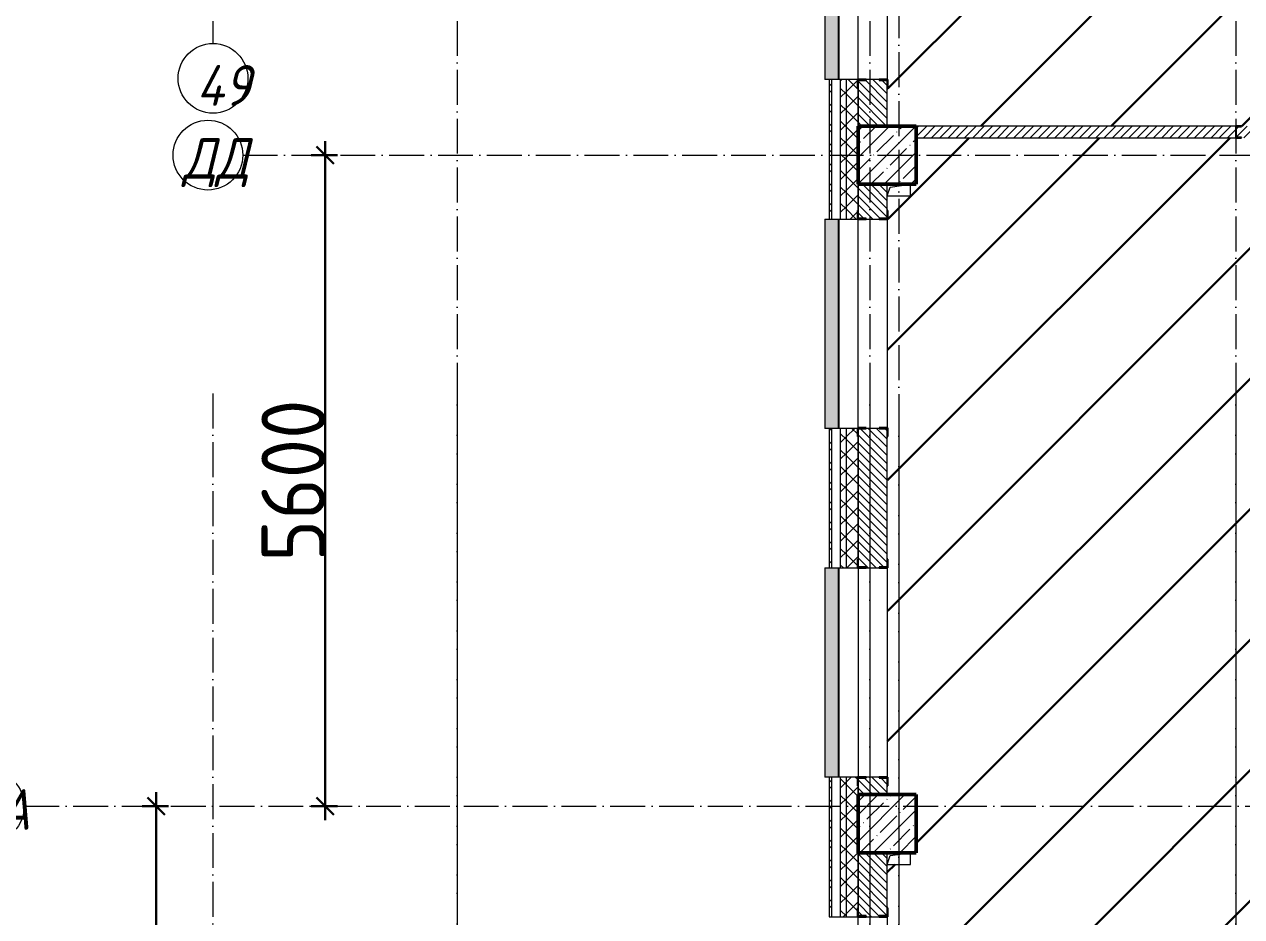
# Model space of a CAD drawing. Header units: millimetres. Extents: x -17017 to 628417, y -109036 to 199237.
# Drawn here: x 590837 to 601310, y -45135 to -37460 of the extents above; entities that cross this region are included whole.
import ezdxf

# ---------------------------------------------------------------- set-up
doc = ezdxf.new("R2010")
doc.units = ezdxf.units.MM
doc.linetypes.add('50_200_ШТРИХ_1Т_ш5_п1_п1_', pattern=[700, 500, -100, 0, -100])
for name, color, linetype, lineweight in [('A-____-____-DIMS', 7, 'Continuous', 9), ('A-GENM-____-MCUT', 7, 'Continuous', 25), ('A-GENM-____-OTLN', 7, 'Continuous', 9), ('A-GENM-____-OTLN-1', 7, 'Continuous', 25), ('A-GLAZ-____-OTLN', 7, 'Continuous', 9), ('A-WALL-____-MCUT', 7, 'Continuous', 13), ('A-WALL-____-MCUT-1', 7, 'Continuous', 9), ('A-WALL-____-OTLN', 7, 'Continuous', 9), ('A-WALL-____-PATT-1', 7, 'Continuous', 9), ('A-WALL-FNSH-MCUT-1', 7, 'Continuous', 9), ('S-COLS-____-MCUT', 7, 'Continuous', 50), ('S-COLS-____-OTLN', 7, 'Continuous', 9), ('S-GRID-____-IDEN', 7, 'Continuous', 9), ('S-GRID-____-OTLN-1', 7, '50_200_ШТРИХ_1Т_ш5_п1_п1_', 9), ('стяжа', 7, 'Continuous', 30)]:
    doc.layers.add(name, color=color, linetype=linetype, lineweight=lineweight)
doc.layers.add('A-GLAZ-____-OTLN-1', color=7, linetype='Continuous', lineweight=9, true_color=0xc0c0c0)
doc.styles.add('ISOCPEUR_I', font='isocpeui.ttf', dxfattribs={"width": 0.9, "height": 2.5})
doc.styles.add('ISOCPEUR_I_9', font='isocpeui.ttf', dxfattribs={"width": 0.9, "height": 250})
doc.styles.add('СПДС', font='isocpeur.ttf', dxfattribs={"width": 0.9})
doc.dimstyles.new('ISO-2_5_0_9К_БОЛЬШОЙ_ОСИ', dxfattribs={"dimscale": 304.8, "dimtxt": 248.995294, "dimasz": 0.492126, "dimexe": 0.393701, "dimexo": 0, "dimgap": 0, "dimtad": 1, "dimdec": 0, "dimzin": 0, "dimdsep": 46, "dimtxsty": 'ISOCPEUR_I_9', "dimblk1": 'OBLIQUE', "dimblk2": 'OBLIQUE', "dimsah": 1, "dimcen": 0.09, "dimdle": 0.393701, "dimazin": 0, "dimtfac": 1, "dimtdec": 4, "dimtix": 1, "dimtmove": 0, "dimatfit": 3, "dimfxl": 1, "dimtvp": 1, "dimtolj": 1, "dimtzin": 0, "dimarcsym": 2})
pattern_1 = [(45, (239739.3, -3652.16), (-561.266, 561.266), [])]
pattern_2 = [(135, (523510.01, -90515.614), (-35.35534, -35.35534), [])]
pattern_3 = [(45, (523510.01, -90515.61), (-70.71068, 70.71068), []), (135, (523510.01, -90515.61), (-70.71068, -70.71068), [])]

# ---------------------------------------------------------------- blocks, each defined once
blk = doc.blocks.new('BSC_Колонна _Прямоугольная - 500х500-V39-АР1_План отверстий 3 этажа в осях 1-64_Ю-ЯЯ')
at = {"layer": 'S-COLS-____-OTLN'}
h = blk.add_hatch(dxfattribs=at)
h.set_pattern_fill('FP_47', color=256, style=0, pattern_type=2)
h.set_pattern_definition([(315, (-51931.04, 74750), (114.04925, 114.04925), []), (315, (-51931.04, 74635.95), (114.04925, 114.04925), [201.613, -40.323, 3.353, -36.97])])
h.paths.add_polyline_path([(-250, 250), (-250, -250), (250, -250), (250, 250)], flags=0)
at = {"layer": 'S-COLS-____-MCUT'}
for p, q in [((250, 250), (-250, 250)), ((-250, 250), (-250, -250)), ((250, -250), (250, 250)), ((-250, -250), (250, -250))]:
    blk.add_line(p, q, dxfattribs=at)
blk = doc.blocks.new('BSC_Колонна _Прямоугольная - 500х500-V113-АР1_План отверстий 3 этажа в осях 1-64_Ю-ЯЯ')
at = {"layer": 'S-COLS-____-OTLN'}
h = blk.add_hatch(dxfattribs=at)
h.set_pattern_fill('FP_118', color=256, style=0, pattern_type=2)
h.set_pattern_definition([(315, (-46181.04, 74750), (114.04925, 114.04925), []), (315, (-46181.04, 74635.95), (114.04925, 114.04925), [201.613, -40.323, 3.353, -36.97])])
h.paths.add_polyline_path([(-250, 250), (-250, -250), (250, -250), (250, 250)], flags=0)
at = {"layer": 'S-COLS-____-MCUT'}
for p, q in [((250, 250), (-250, 250)), ((-250, 250), (-250, -250)), ((250, -250), (250, 250)), ((-250, -250), (250, -250))]:
    blk.add_line(p, q, dxfattribs=at)
blk = doc.blocks.new('Фахверк_СКБ_Уголок - 250_2700-27497298-АР1_План отверстий 3 этажа в осях 1-64_Ю-ЯЯ')
at = {"layer": 'A-GENM-____-MCUT'}
for p, q in [((200, 181), (125, 181)), ((125, 181), (125, 106)), ((125, 106), (131, 106)), ((131, 106), (131, 175)), ((131, 175), (200, 175)), ((200, 175), (200, 181)), ((131, -6), (125, -6)), ((125, -6), (125, -81)), ((125, -81), (200, -81)), ((131, -75), (131, -6)), ((200, -75), (131, -75)), ((200, -81), (200, -75))]:
    blk.add_line(p, q, dxfattribs=at)
blk = doc.blocks.new('Фахверк_СКБ_Уголок - 250_2700_1-27501432-АР1_План отверстий 3 этажа в осях 1-64_Ю-ЯЯ')
at = {"layer": 'A-GENM-____-MCUT'}
for p, q in [((200, 181), (125, 181)), ((125, 181), (125, 106)), ((125, 106), (131, 106)), ((131, 106), (131, 175)), ((131, 175), (200, 175)), ((200, 175), (200, 181)), ((131, -6), (125, -6)), ((125, -6), (125, -81)), ((125, -81), (200, -81)), ((131, -75), (131, -6)), ((200, -75), (131, -75)), ((200, -81), (200, -75))]:
    blk.add_line(p, q, dxfattribs=at)
blk = doc.blocks.new('154_Фахверк_СКБ_Швеллер - Тип_100_3380-28543384-АР1_План отверстий 3 этажа в осях 1-64_Ю-ЯЯ')
at = {"layer": 'A-GENM-____-MCUT'}
for p, q in [((175, 50), (125, 50)), ((125, 50), (125, -50)), ((128, 47), (175, 47)), ((128, -47), (128, 47)), ((175, 47), (175, 50)), ((125, -50), (175, -50)), ((175, -47), (128, -47)), ((175, -50), (175, -47))]:
    blk.add_line(p, q, dxfattribs=at)
blk = doc.blocks.new('AR_Отверстие прямоугольное _в плите_ - AR_Отверстие прямоугольное _в плите_-V175-АР1_План отверстий 3 этажа в осях 1-64_Ю-ЯЯ')
at = {"layer": 'A-GENM-____-OTLN'}
for p, q in [((-100, -50), (-75, 25)), ((-75, 25), (100, 50)), ((100, -50), (100, 50)), ((-100, -50), (100, -50))]:
    blk.add_line(p, q, dxfattribs=at)
blk = doc.blocks.new('Отлив_СКБ - Отлив витража_120_НВФ-31885689-АР1_План отверстий 3 этажа в осях 1-64_Ю-ЯЯ')
at = {"layer": 'A-GLAZ-____-OTLN-1'}
for points in [[(1800, 2), (1800, 120), (0, 120), (0, 2), (737, 2)], [(1800, 0), (1800, 2), (0, 2), (0, 0), (737, 0)]]:
    blk.add_hatch(color=256, dxfattribs=at).paths.add_polyline_path(points, flags=0)
at = {"layer": 'A-GLAZ-____-OTLN'}
for p, q in [((0, 83), (0, 120)), ((1800, 120), (0, 120)), ((1800, 120), (1800, 83)), ((0, 2), (1800, 2)), ((1800, 0), (0, 0))]:
    blk.add_line(p, q, dxfattribs=at)
blk = doc.blocks.new('Ось сетки - Круг_Ø6_00__ISO-2_5_0_9K_-25732049-АР1_План отверстий 3 этажа в осях 1-64_А-ГГ')
at = {"layer": 'S-GRID-____-IDEN'}
blk.add_circle((0, 0), 3, dxfattribs=at)
blk = doc.blocks.new('Ось сетки - Круг_Ø6_00__ISO-2_5_0_9K_-25732049-АР1_План отверстий 3 этажа в осях 1-64_Ю-ЯЯ')
at = {"layer": 'S-GRID-____-IDEN'}
blk.add_circle((0, 0), 3, dxfattribs=at)
blk = doc.blocks.new('_Oblique')
at = {"color": 0, "linetype": 'ByBlock', "lineweight": -2}
blk.add_line((-0.5, -0.5), (0.5, 0.5), dxfattribs=at)
blk = doc.blocks.new('*D2974')
at = {"layer": 'A-____-____-DIMS', "color": 0, "lineweight": -2, "transparency": 16777216}
for p, q in [((353686, -34812), (353686, -40652)), ((353792, -34932), (353566, -34932)), ((353792, -40532), (353566, -40532))]:
    blk.add_line(p, q, dxfattribs=at)
at = {"layer": 'Defpoints', "color": 0, "transparency": 16777216}
for p in [(353792, -34932), (353686, -40532), (353792, -40532)]:
    blk.add_point(p, dxfattribs=at)
at = {"layer": 'A-____-____-DIMS', "color": 0, "lineweight": -2, "transparency": 16777216, "xscale": 150, "yscale": 150, "zscale": 150}
for p, rotation in [((353686, -34932), 90), ((353686, -40532), 270)]:
    blk.add_blockref('_Oblique', p, dxfattribs=dict(at, rotation=rotation))
at = {"layer": 'A-____-____-DIMS', "color": 0, "transparency": 16777216, "insert": (353412, -37732), "char_height": 548.6, "attachment_point": 5, "rotation": 90, "style": 'СПДС'}
blk.add_mtext('\\A1;5600', dxfattribs=at)
blk = doc.blocks.new('*D2975')
at = {"layer": 'A-____-____-DIMS', "color": 0, "lineweight": -2, "transparency": 16777216}
for p, q in [((352231, -40412), (352231, -44152)), ((352337, -40532), (352111, -40532)), ((352337, -44032), (352111, -44032))]:
    blk.add_line(p, q, dxfattribs=at)
at = {"layer": 'Defpoints', "color": 0, "transparency": 16777216}
for p in [(352337, -40532), (352231, -44032), (352337, -44032)]:
    blk.add_point(p, dxfattribs=at)
at = {"layer": 'A-____-____-DIMS', "color": 0, "lineweight": -2, "transparency": 16777216, "xscale": 150, "yscale": 150, "zscale": 150}
for p, rotation in [((352231, -40532), 90), ((352231, -44032), 270)]:
    blk.add_blockref('_Oblique', p, dxfattribs=dict(at, rotation=rotation))
at = {"layer": 'A-____-____-DIMS', "color": 0, "transparency": 16777216, "insert": (351957, -42282), "char_height": 548.6, "attachment_point": 5, "rotation": 90, "style": 'СПДС'}
blk.add_mtext('\\A1;3500', dxfattribs=at)
blk = doc.blocks.new('3эт')
at = {"layer": 'S-GRID-____-OTLN-1', "color": 251, "ltscale": 0.6, "true_color": 0x636466}
for p, q in [((352720.7, 4029.4), (352720.7, -33971.9)), ((354820.7, 4029.4), (354820.7, -46882.4)), ((358370.7, 4029.4), (358370.7, -46592.2)), ((361520.7, 4029.4), (361520.7, -46882.4)), ((358620.7, 3761.2), (358620.7, -46882.4)), ((352977.2, -34932.4), (387845.1, -34932.4)), ((352720.7, -36982.5), (352720.7, -91346.1)), ((354820.7, -36982.5), (354820.7, -91173.5)), ((358370.7, -36982.5), (358370.7, -75532.4)), ((361520.7, -36982.5), (361520.7, -78293.6)), ((358620.7, -37250.7), (358620.7, -75532.4)), ((351097.5, -40532.4), (374089.5, -40532.4))]:
    blk.add_line(p, q, dxfattribs=at)
at = {"layer": 'S-GRID-____-IDEN', "xscale": 99.99999999999993, "yscale": 99.99999999999993, "zscale": 99.99999999999993}
for p, rotation in [((352720.7, -34271.9), 180), ((352677.2, -34932.4), 269.9999999999995)]:
    blk.add_blockref('Ось сетки - Круг_Ø6_00__ISO-2_5_0_9K_-25732049-АР1_План отверстий 3 этажа в осях 1-64_Ю-ЯЯ', p, dxfattribs=dict(at, rotation=rotation))
at = {"layer": 'S-GRID-____-IDEN', "char_height": 350, "attachment_point": 1}
for s, insert, width, style in [('49', (352577.3, -34157.9), 425.696, 'ISOCPEUR_I_9'), ('ДД', (352463.1, -34785.8), 505.063, 'ISOCPEUR_I_9'), ('АА', (350583.4, -40385.8), 505.063, 'ISOCPEUR_I')]:
    blk.add_mtext(s, dxfattribs=dict(at, insert=insert, width=width, style=style))
at = {"layer": 'A-____-____-DIMS'}
for base, p1, p2, override, picture, middle in [((353686.1, -40532.4), (353792.1, -34932.4), (353792.1, -40532.4), {"dimtxt": 1.8, "dimpost": '<>', "dimtxsty": 'СПДС', "dimfxl": 5600}, '*D2974', (353411.7, -37732.4)), ((352231.1, -44032.4), (352337.1, -40532.4), (352337.1, -44032.4), {"dimtxt": 1.8, "dimpost": '<>', "dimtxsty": 'СПДС', "dimfxl": 3500}, '*D2975', (351956.7, -42282.4))]:
    dim = blk.add_linear_dim(base=base, p1=p1, p2=p2, angle=90, dimstyle='ISO-2_5_0_9К_БОЛЬШОЙ_ОСИ', override=override, dxfattribs=at)
    dim.commit()
    dim.dimension.update_dxf_attribs({"geometry": picture, "text_midpoint": middle})

msp = doc.modelspace()

# ---------------------------------------------------------------- hatches: boundary and pattern name
at = {"layer": 'A-WALL-____-PATT-1'}
h = msp.add_hatch(dxfattribs=at)
h.set_pattern_fill('FP_4', color=256, style=0, pattern_type=2)
h.set_pattern_definition(pattern_3)
h.paths.add_polyline_path([(597910, -47585), (597910, -46935), (597860, -46935), (597860, -47585)], flags=0)
h.paths.add_polyline_path([(597860, -45135), (597910, -45135), (597910, -43935), (597860, -43935), (597860, -44594)], flags=0)
h.paths.add_polyline_path([(597860, -42135), (597910, -42135), (597910, -40935), (597860, -40935), (597860, -41365)], flags=0)
h.paths.add_polyline_path([(597860, -39135), (597910, -39135), (597910, -37935), (597860, -37935), (597860, -38943)], flags=0)
h.paths.add_polyline_path([(597910, -36135), (597910, -35335), (597860, -35335), (597860, -36135)], flags=0)
h = msp.add_hatch(dxfattribs=at)
h.set_pattern_fill('FP_4', color=256, style=0, pattern_type=2)
h.set_pattern_definition(pattern_3)
h.paths.add_polyline_path([(597910, -47585), (598010, -47585), (598010, -47010), (598004, -47010), (598004, -46935), (597910, -46935), (597910, -47535)], flags=0)
h.paths.add_polyline_path([(598004, -45135), (598004, -45060), (598010, -45060), (598010, -44010), (598004, -44010), (598004, -43935), (597910, -43935), (597910, -45135)], flags=0)
h.paths.add_polyline_path([(598004, -42135), (598004, -42060), (598010, -42060), (598010, -41004), (598004, -41004), (598004, -40935), (597910, -40935), (597910, -42135)], flags=0)
h.paths.add_polyline_path([(598004, -39135), (598004, -39060), (598010, -39060), (598010, -38010), (598004, -38010), (598004, -37935), (597910, -37935), (597910, -39135)], flags=0)
h.paths.add_polyline_path([(598004, -36135), (598004, -36060), (598010, -36060), (598010, -35335), (597910, -35335), (597910, -36135)], flags=0)
h = msp.add_hatch(dxfattribs=at)
h.set_pattern_fill('FP_6', color=256, style=0, pattern_type=2)
h.set_pattern_definition([(45, (523510.01, -90515.61), (-85.53659, 85.53659), []), (45, (523567.03, -90515.61), (-85.53659, 85.53659), [])])
h.paths.add_polyline_path([(597780, -47415), (597780, -46935), (597760, -46935), (597760, -47415)], flags=0)
h.paths.add_polyline_path([(597760, -45135), (597780, -45135), (597780, -43935), (597760, -43935), (597760, -44594)], flags=0)
h.paths.add_polyline_path([(597780, -42135), (597780, -40935), (597760, -40935), (597760, -42135)], flags=0)
h.paths.add_polyline_path([(597780, -39135), (597780, -37935), (597760, -37935), (597760, -39135)], flags=0)
h.paths.add_polyline_path([(597780, -36135), (597780, -35575), (597760, -35575), (597760, -36135)], flags=0)
h = msp.add_hatch(dxfattribs=at)
h.set_pattern_fill('FP_9', color=256, style=0, pattern_type=2)
h.set_pattern_definition(pattern_2)
h.paths.add_polyline_path([(598260, -38335), (598260, -37941), (598191, -37941), (598191, -37935), (598079, -37935), (598079, -37941), (598010, -37941), (598010, -38335)], flags=0)
h.paths.add_polyline_path([(598079, -36135), (598191, -36135), (598191, -36129), (598260, -36129), (598260, -35885), (598010, -35885), (598010, -36129), (598079, -36129)], flags=0)
h = msp.add_hatch(dxfattribs=at)
h.set_pattern_fill('FP_8', color=256, style=0, pattern_type=2)
h.set_pattern_definition([(45, (523510.01, -90515.614), (-35.35534, 35.35534), [])])
h.paths.add_polyline_path([(605410, -38435), (605410, -38335), (605206, -38335), (605206, -38342), (605165, -38342), (605165, -38427), (605206, -38427), (605206, -38435)], flags=0)
h.paths.add_polyline_path([(603964, -38435), (603964, -38427), (604006, -38427), (604006, -38342), (603964, -38342), (603964, -38335), (601310, -38335), (601310, -38338), (601263, -38338), (601263, -38432), (601310, -38432), (601310, -38435)], flags=0)
h.paths.add_polyline_path([(601260, -38435), (601260, -38335), (598510, -38335), (598510, -38435), (599497, -38435)], flags=0)
h = msp.add_hatch(dxfattribs=at)
h.set_pattern_fill('FP_9', color=256, style=0, pattern_type=2)
h.set_pattern_definition(pattern_2)
h.paths.add_polyline_path([(598079, -44085), (598260, -44085), (598260, -43941), (598191, -43941), (598191, -43935), (598079, -43935), (598079, -43941), (598010, -43941), (598010, -44085)], flags=0)
h.paths.add_polyline_path([(598191, -42135), (598191, -42129), (598260, -42129), (598260, -40935), (598010, -40935), (598010, -42129), (598079, -42129), (598079, -42135)], flags=0)
h.paths.add_polyline_path([(598191, -39135), (598191, -39129), (598260, -39129), (598260, -38835), (598010, -38835), (598010, -39129), (598079, -39129), (598079, -39135)], flags=0)
h = msp.add_hatch(dxfattribs=at)
h.set_pattern_fill('FP_9', color=256, style=0, pattern_type=2)
h.set_pattern_definition(pattern_2)
h.paths.add_polyline_path([(598079, -47035), (598260, -47035), (598260, -46941), (598191, -46941), (598191, -46935), (598079, -46935), (598079, -46941), (598010, -46941), (598010, -47035)], flags=0)
h.paths.add_polyline_path([(598079, -45135), (598191, -45135), (598191, -45129), (598260, -45129), (598260, -44585), (598010, -44585), (598010, -45129), (598079, -45129)], flags=0)
at = {"layer": 'стяжа'}
h = msp.add_hatch(dxfattribs=at)
h.set_pattern_fill('ANSI31', color=5, scale=250)
h.set_pattern_definition(pattern_1)
h.paths.add_polyline_path([(606704, -36310), (606704, -36241), (606704, -36235), (606704, -36160), (606710, -35820), (606710, -35570), (606710, -35335), (606410, -35335), (601510, -35335), (601010, -35335), (598510, -35335), (598510, -35385), (598510, -35885), (598460, -35885), (598460, -35985), (598260, -35985), (598260, -36060), (598266, -36060), (598266, -36135), (598260, -37935), (598266, -37935), (598266, -38010), (598260, -38335), (598510, -38335), (601260, -38335), (601310, -38335), (603964, -38335), (604010, -38335), (605160, -38335), (605206, -38335), (605360, -38335), (605360, -37935), (606360, -37935), (606710, -37935), (606710, -37460), (606704, -37460), (606704, -37385), (606704, -37379), (606704, -37310), (606710, -36310)])
h = msp.add_hatch(dxfattribs=at)
h.set_pattern_fill('ANSI31', color=5, scale=250)
h.set_pattern_definition(pattern_1)
h.paths.add_polyline_path([(618610, -35935), (617810, -35935), (617110, -35935), (617060, -35935), (616960, -35935), (616960, -36660), (616966, -36660), (616966, -36735), (616960, -37885), (616966, -37885), (616966, -37960), (616964, -38085), (618930, -38085), (618980, -38085), (619700, -38085), (620000, -38085), (620530, -38085), (620530, -35735), (620430, -35735), (620130, -35735), (618595, -35735), (618595, -35970), (618630, -35970), (618630, -37200), (618610, -37200)])
h.paths.add_polyline_path([(617360, -36335), (617160, -36335), (617160, -36135), (617360, -36135)], flags=16)
h.paths.add_polyline_path([(618610, -37850), (618630, -37850), (618630, -38050), (618610, -38050)], flags=0)
h.paths.add_polyline_path([(620530, -39235), (620530, -38585), (617260, -38585), (617260, -38835), (616960, -38835), (616960, -39060), (616966, -39060), (616966, -39135), (616960, -40135), (616966, -40135), (616966, -40210), (616960, -40335), (620530, -40335), (620530, -40035), (620530, -39735)])
h.paths.add_polyline_path([(606710, -41260), (606704, -41260), (606704, -41185), (606710, -39460), (606704, -39460), (606704, -39391), (606704, -39385), (606704, -39310), (606710, -38835), (606410, -38835), (606410, -38435), (606034, -38435), (606034, -38441), (605486, -38441), (605206, -38435), (605160, -38435), (604010, -38435), (603964, -38435), (601310, -38435), (601260, -38435), (598510, -38435), (598510, -38835), (598460, -38835), (598460, -38935), (598260, -38935), (598260, -39060), (598266, -39060), (598266, -39135), (598260, -40929), (598266, -40929), (598266, -41004), (598260, -42060), (598266, -42060), (598266, -42135), (598260, -43935), (598266, -43935), (598266, -44010), (598260, -44085), (598510, -44085), (598510, -44585), (598460, -44585), (598460, -44685), (598260, -44685), (598260, -45060), (598266, -45060), (598266, -45135), (598260, -46935), (598266, -46935), (598266, -47035), (598510, -47035), (598510, -47535), (601010, -47535), (601010, -47035), (601010, -46885), (601910, -46885), (602460, -46885), (602510, -46885), (602610, -46885), (602610, -47535), (606410, -47535), (606410, -47035), (606910, -47035), (606910, -47335), (611210, -47335), (611210, -47285), (610110, -47285), (610110, -46785), (609710, -46785), (609710, -47285), (608610, -47285), (608610, -46785), (608220, -46785), (608210, -46786), (608210, -47286), (607310, -47286), (607310, -46785), (609060, -46785), (609060, -46685), (609110, -46685), (610160, -46685), (611210, -46685), (611310, -46685), (611310, -47335), (611810, -47335), (612110, -47335), (612260, -47335), (612260, -47035), (612760, -47035), (612760, -47535), (616210, -47535), (616210, -47035), (616710, -47035), (616710, -46257, -0.268162), (616685, -46213, -0.268162), (616710, -46170), (616710, -43685), (616210, -43685), (616210, -43185), (616710, -43185), (616710, -43485), (620360, -43485), (620360, -43235), (620360, -41635), (620360, -41235), (618610, -41235), (618560, -41235), (617960, -41235), (616860, -41235), (616760, -41235), (616760, -41035), (616760, -40535), (616760, -40210), (616754, -40210), (616754, -40135), (616760, -39135), (616754, -39135), (616754, -39060), (616760, -38835), (616760, -38335), (616760, -37960), (616754, -37960), (616754, -37885), (616760, -36735), (616754, -36735), (616754, -36660), (616760, -35335), (612760, -35335), (612260, -35335), (612259, -35335), (611659, -35335), (609325, -35335), (609325, -35341), (608910, -35341), (608910, -35335), (607210, -35335), (607210, -35341), (607135, -35341), (606910, -35335), (606910, -35570), (606910, -35820), (606910, -36160), (606916, -36160), (606916, -36235), (606916, -36241), (606916, -36310), (606910, -37310), (606916, -37310), (606916, -37379), (606916, -37385), (606916, -37460), (606910, -38335), (606910, -38835), (606910, -39310), (606916, -39310), (606916, -39385), (606916, -39391), (606910, -39415), (606910, -39385), (606870, -39385), (606870, -39390), (606750, -39390), (606710, -39385), (606710, -41185), (606779, -41185), (606841, -41185), (606916, -41185), (606916, -41260), (606910, -41660), (606916, -41660), (606916, -41735), (606910, -41765), (606910, -41735), (606841, -41735), (606779, -41735), (606710, -41735), (606710, -43535), (606750, -43535), (606750, -43530), (606870, -43530), (606910, -43534), (606910, -43505), (606916, -43460), (606916, -43529), (606916, -43535), (606916, -43610), (606910, -44085), (606910, -44585), (606910, -44810), (606916, -44810), (606916, -44885), (606841, -44885), (606779, -44885), (606704, -44885), (606704, -44810), (606710, -44585), (606410, -44585), (606410, -44085), (606710, -44085), (606710, -43610), (606704, -43610), (606704, -43535), (606704, -43529), (606704, -43460), (606710, -41735), (606704, -41735), (606704, -41660)])
h.paths.add_polyline_path([(606916, -46579), (606910, -46579), (606910, -46585), (606916, -46585)], flags=16)
h.paths.add_polyline_path([(606704, -46579), (606710, -46579), (606750, -46582), (606750, -46580), (606870, -46580), (606916, -46592), (606916, -46591), (606841, -46591), (606791, -46585), (606779, -46585), (606779, -46591), (606710, -46591), (606710, -46660), (606704, -46660), (606704, -46585)], flags=16)
h.paths.add_polyline_path([(612260, -38835), (612260, -38335), (612760, -38335), (613210, -38335), (613460, -38335), (613560, -38335), (613560, -40535), (612460, -40535), (612460, -42385), (613560, -42385), (613560, -44585), (612760, -44585), (612260, -44585), (612260, -44085)], flags=16)
h.paths.add_polyline_path([(612760, -40435), (612760, -39035), (613460, -39035), (613460, -38435), (613210, -38435), (613210, -38335), (613460, -38335), (613460, -38435), (613460, -40435)], flags=0)
h.paths.add_polyline_path([(612760, -42585), (613360, -42585), (613360, -43885), (612760, -43885)], flags=0)
h.paths.add_polyline_path([(612760, -40435), (612760, -39035), (613460, -39035), (612877, -39151)], flags=0)
h.paths.add_polyline_path([(617908, -38071), (619563, -38071), (619563, -36871), (617908, -36871)], flags=24)
h.paths.add_polyline_path([(617683, -39971), (619317, -39971), (619317, -38771), (617683, -38771)], flags=24)

# ---------------------------------------------------------------- linework, layer by layer
at = {"layer": 'A-WALL-____-MCUT'}
for p, q in [((597780, -37935), (597780, -39135)), ((598004, -37935), (597780, -37935)), ((598191, -37935), (598079, -37935)), ((598260, -38335), (598260, -38010)), ((598260, -39060), (598260, -38835)), ((597780, -39135), (598004, -39135)), ((598079, -39135), (598191, -39135)), ((597780, -40935), (597780, -42135)), ((598004, -40935), (597780, -40935)), ((598191, -40935), (598079, -40935)), ((598260, -42060), (598260, -41004)), ((597780, -42135), (598004, -42135)), ((598079, -42135), (598191, -42135)), ((597780, -43935), (597780, -45135)), ((598004, -43935), (597780, -43935)), ((598191, -43935), (598079, -43935)), ((598260, -44085), (598260, -44010)), ((598260, -45060), (598260, -44585)), ((597780, -45135), (598004, -45135)), ((598079, -45135), (598191, -45135))]:
    msp.add_line(p, q, dxfattribs=at)
at = {"layer": 'A-WALL-____-MCUT-1'}
for p, q in [((597860, -39135), (597860, -37935)), ((597910, -39135), (597910, -37935)), ((598010, -38010), (598010, -38335)), ((598010, -38335), (598010, -38010)), ((598010, -39060), (598010, -38835)), ((598010, -38835), (598010, -39060)), ((597860, -42135), (597860, -40935)), ((597910, -42135), (597910, -40935)), ((598010, -42060), (598010, -41004)), ((598010, -41004), (598010, -42060)), ((597860, -45135), (597860, -43935)), ((597910, -45135), (597910, -43935)), ((598010, -44085), (598010, -44010)), ((598010, -44010), (598010, -44085)), ((598010, -45060), (598010, -44585)), ((598010, -44585), (598010, -45060))]:
    msp.add_line(p, q, dxfattribs=at)
at = {"layer": 'A-WALL-____-OTLN'}
for p, q in [((598010, -37935), (598010, -36135)), ((598260, -36135), (598260, -37935)), ((598010, -40929), (598010, -39135)), ((598260, -39135), (598260, -40929)), ((598010, -42135), (598010, -43935)), ((598260, -42135), (598260, -43935)), ((598010, -46935), (598010, -45135)), ((598260, -45135), (598260, -46935))]:
    msp.add_line(p, q, dxfattribs=at)
at = {"layer": 'A-WALL-FNSH-MCUT-1'}
for p, q in [((597780, -37935), (597760, -37935)), ((597760, -37935), (597760, -39135)), ((601260, -38335), (598510, -38335)), ((598510, -38435), (601260, -38435)), ((597760, -39135), (597780, -39135)), ((597780, -40935), (597760, -40935)), ((597760, -40935), (597760, -42135)), ((597760, -42135), (597780, -42135)), ((597780, -43935), (597760, -43935)), ((597760, -43935), (597760, -45135)), ((597760, -45135), (597780, -45135))]:
    msp.add_line(p, q, dxfattribs=at)

# ---------------------------------------------------------------- block references
at = {"layer": 'A-GENM-____-OTLN'}
for p in [(598360, -38885), (598360, -44635)]:
    msp.add_blockref('AR_Отверстие прямоугольное _в плите_ - AR_Отверстие прямоугольное _в плите_-V175-АР1_План отверстий 3 этажа в осях 1-64_Ю-ЯЯ', p, dxfattribs=at)
at = {"layer": 'A-GENM-____-OTLN-1'}
for name, p, rotation in [('Фахверк_СКБ_Уголок - 250_2700-27497298-АР1_План отверстий 3 этажа в осях 1-64_Ю-ЯЯ', (598085, -37810), 269.9999999999999), ('Фахверк_СКБ_Уголок - 250_2700-27497298-АР1_План отверстий 3 этажа в осях 1-64_Ю-ЯЯ', (598185, -39260), 89.99999999999991), ('Фахверк_СКБ_Уголок - 250_2700-27497298-АР1_План отверстий 3 этажа в осях 1-64_Ю-ЯЯ', (598085, -40804), 269.9999999999999), ('Фахверк_СКБ_Уголок - 250_2700-27497298-АР1_План отверстий 3 этажа в осях 1-64_Ю-ЯЯ', (598185, -42260), 89.99999999999991), ('Фахверк_СКБ_Уголок - 250_2700_1-27501432-АР1_План отверстий 3 этажа в осях 1-64_Ю-ЯЯ', (598085, -43810), 269.9999999999999), ('Фахверк_СКБ_Уголок - 250_2700-27497298-АР1_План отверстий 3 этажа в осях 1-64_Ю-ЯЯ', (598185, -45260), 89.99999999999991)]:
    msp.add_blockref(name, p, dxfattribs=dict(at, rotation=rotation))
msp.add_blockref('154_Фахверк_СКБ_Швеллер - Тип_100_3380-28543384-АР1_План отверстий 3 этажа в осях 1-64_Ю-ЯЯ', (601135, -38385), dxfattribs=at)
at = {"layer": 'A-GLAZ-____-OTLN', "rotation": 90}
for p in [(597843, -37935), (597843, -40935), (597843, -43935)]:
    msp.add_blockref('Отлив_СКБ - Отлив витража_120_НВФ-31885689-АР1_План отверстий 3 этажа в осях 1-64_Ю-ЯЯ', p, dxfattribs=at)
at = {"layer": 'S-COLS-____-OTLN', "rotation": 89.9999999999999}
for name, p in [('BSC_Колонна _Прямоугольная - 500х500-V39-АР1_План отверстий 3 этажа в осях 1-64_Ю-ЯЯ', (598260, -38585)), ('BSC_Колонна _Прямоугольная - 500х500-V113-АР1_План отверстий 3 этажа в осях 1-64_Ю-ЯЯ', (598260, -44335))]:
    msp.add_blockref(name, p, dxfattribs=at)
at = {"layer": 'S-GRID-____-IDEN', "xscale": 99.99999999999993, "yscale": 99.99999999999993, "zscale": 99.99999999999993, "rotation": 269.9999999999995}
msp.add_blockref('Ось сетки - Круг_Ø6_00__ISO-2_5_0_9K_-25732049-АР1_План отверстий 3 этажа в осях 1-64_А-ГГ', (590537, -44185), dxfattribs=at)
at = {"layer": 'стяжа'}
msp.add_blockref('3эт', (239739, -3652), dxfattribs=at)

doc.saveas('drawing.dxf')
